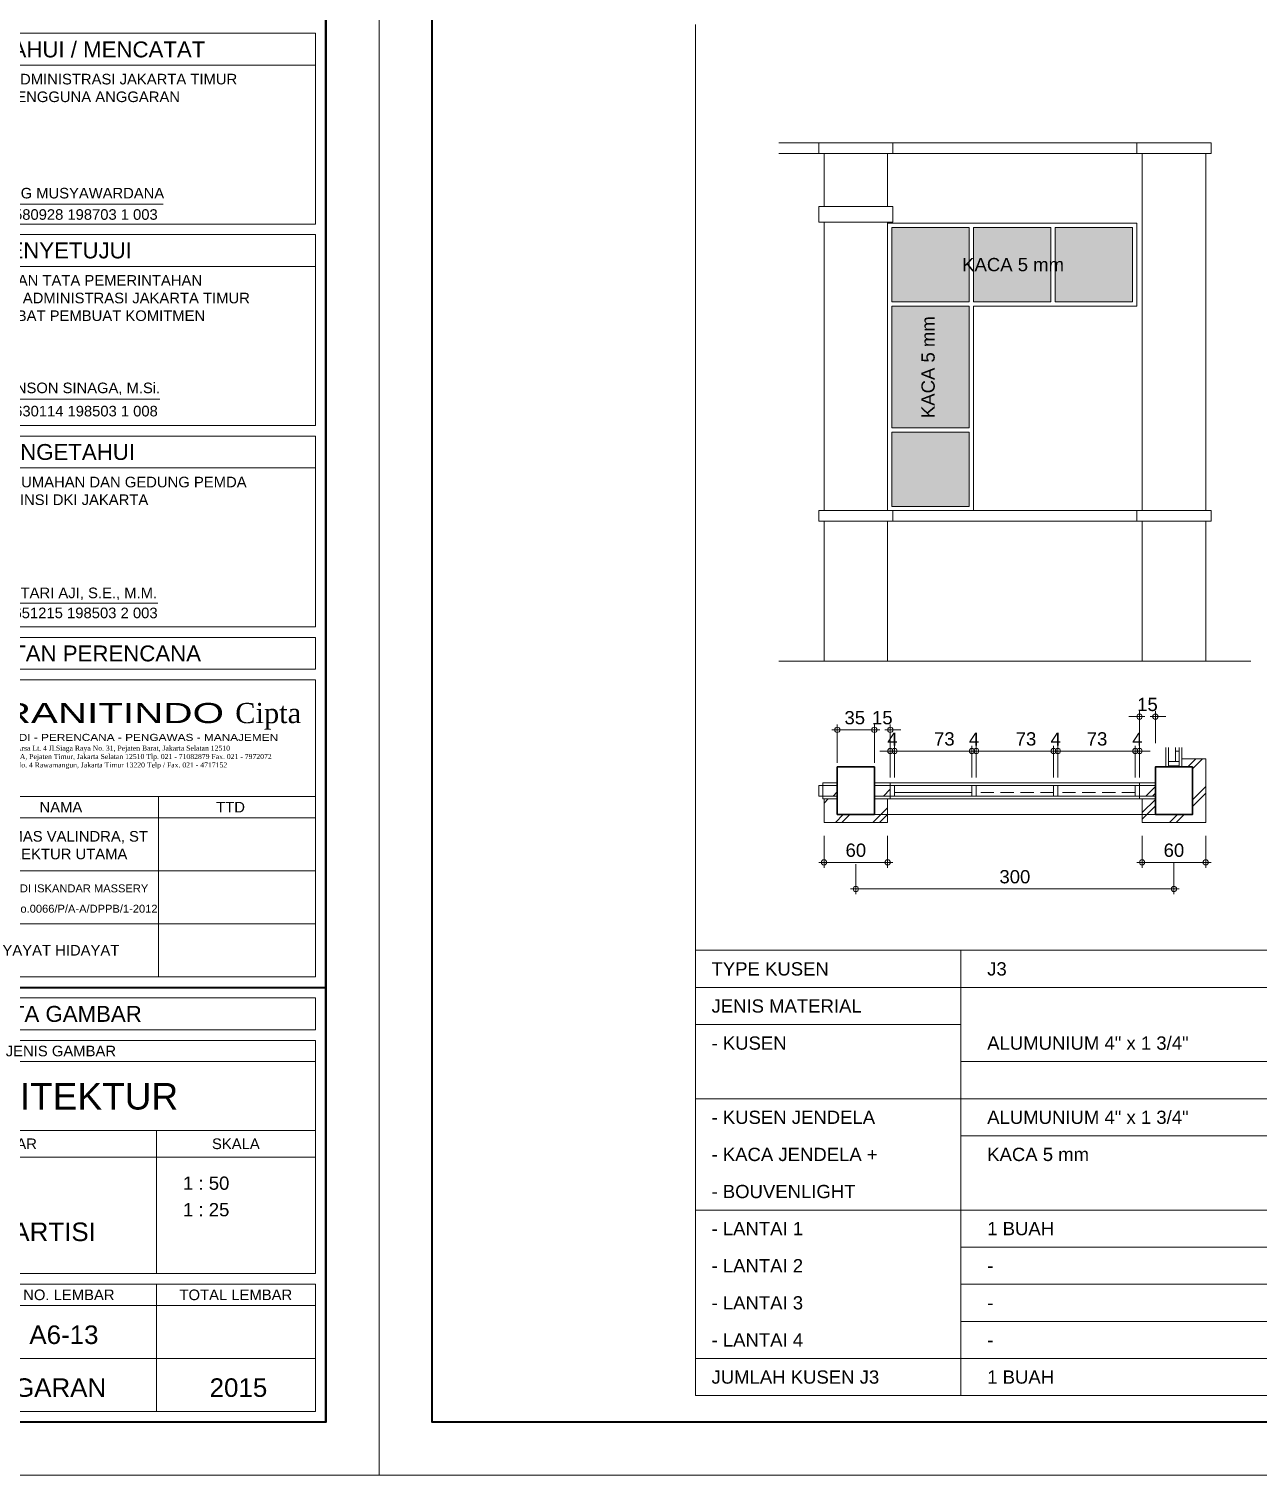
# Model space of a CAD drawing. Header units: millimetres. Extents: x -11 to 1625, y -267 to 180.
# Drawn here: x 988.61 to 1011.8, y -102 to -74.72 of the extents above; entities that cross this region are included whole.
import ezdxf
from ezdxf.enums import TextEntityAlignment as Align

# ---------------------------------------------------------------- set-up
doc = ezdxf.new("R2010")
doc.units = ezdxf.units.MM
doc.linetypes.add('HIDDEN', pattern=[0.375, 0.25, -0.125])
for name, color, linetype, lineweight in [('ars', 11, 'Continuous', 5), ('dinding', 5, 'Continuous', 15), ('GRS KOP', 1, 'Continuous', 35), ('KOLOM', 1, 'Continuous', 30), ('kop', 7, 'Continuous', 20), ('kus', 63, 'Continuous', 15), ('lan', 7, 'Continuous', 15), ('logo', 7, 'Continuous', 50), ('not', 7, 'Continuous', 20), ('sol kaca', 9, 'Continuous', 0), ('tem', 5, 'Continuous', 20), ('u', 6, 'Continuous', 20)]:
    doc.layers.add(name, color=color, linetype=linetype, lineweight=lineweight)
doc.styles.add('BARU', font='complex.shx')
doc.styles.get("Standard").update_dxf_attribs({"font": 'ARIALUNI.TTF'})
doc.dimstyles.new('SK 50', dxfattribs={"dimtxt": 0.25, "dimasz": 0.1, "dimexe": 0, "dimexo": 0, "dimgap": 0.1, "dimtad": 1, "dimdec": 0, "dimlfac": 50, "dimzin": 12, "dimdsep": 46, "dimtxsty": 'Standard', "dimblk": 'BULAT', "dimcen": 0.1, "dimclrd": 256, "dimclre": 256, "dimclrt": 256, "dimadec": 0, "dimazin": 3, "dimtfac": 1, "dimtdec": 0, "dimtofl": 0, "dimtmove": 0, "dimatfit": 3, "dimldrblk": 'BULAT', "dimfxl": 0, "dimtolj": 1, "dimtzin": 0, "dimlwd": -1, "dimlwe": -1, "dimarcsym": 0})

# ---------------------------------------------------------------- blocks, each defined once
blk = doc.blocks.new('logo granitindo baru')
at = {"layer": 'logo'}
for points in [[(1.03, 1.463), (0.916, 1.574), (0.366, 1.024), (1.1, 0.289), (1.652, 0.843), (1.392, 1.098), (1.281, 0.987), (1.423, 0.84), (1.102, 0.519), (0.594, 1.025)], [(1.721, 1.576), (1.381, 1.236), (1.771, 0.842), (1.341, 0.407), (1.454, 0.294), (2.001, 0.844), (1.609, 1.237), (1.835, 1.464)]]:
    blk.add_hatch(color=8, dxfattribs=at).paths.add_polyline_path(points)
blk.add_lwpolyline([(1.03, 1.463), (0.916, 1.574), (0.366, 1.024), (1.1, 0.289), (1.652, 0.843), (1.392, 1.098), (1.281, 0.987), (1.423, 0.84), (1.102, 0.519), (0.594, 1.025), (1.03, 1.463), (0.916, 1.574)], dxfattribs=at)
at = {"layer": 'logo', "lineweight": 0}
blk.add_lwpolyline([(1.721, 1.576), (1.381, 1.236), (1.771, 0.842), (1.341, 0.407), (1.454, 0.294), (2.001, 0.844), (1.609, 1.237), (1.835, 1.464), (1.721, 1.576)], dxfattribs=at)
at = {"layer": 'logo', "lineweight": 13}
for points in [[(1.089, 1.403), (0.713, 1.026), (1.101, 0.638), (1.258, 0.794)], [(1.112, 1.38), (0.759, 1.026), (1.101, 0.683), (1.235, 0.817)], [(1.134, 1.357), (0.803, 1.026), (1.101, 0.728), (1.213, 0.839)], [(1.157, 1.334), (0.85, 1.026), (1.101, 0.775), (1.189, 0.863)]]:
    blk.add_lwpolyline(points, dxfattribs=at)
at = {"layer": 'logo', "insert": (2.134, 1.589), "char_height": 0.4, "width": 7.66452, "attachment_point": 1}
blk.add_mtext('{\\fTimes New Roman|b0|i0|c0|p18;PT. \\fCityBlueprint|b0|i0|c2|p2;\\W1.5;GRANITINDO \\fTimes New Roman|b0|i0|c0|p18;\\W1;Cipta Sejati}', dxfattribs=at)
at = {"layer": 'logo', "insert": (2.134, 0.975), "char_height": 0.1, "attachment_point": 1}
blk.add_mtext_dynamic_manual_height_columns('{\\f@Arial Unicode MS|b0|i0|c0|p34;\\H1.4x;\\W1.2;KONSULTAN STUDI - PERENCANA - PENGAWAS - MANAJEMEN\\fTimes New Roman|b0|i0|c0|p18;\\P\\pt0.9;\\H0.71429x;\\W1;Domisili ^I: Gedung Graha Arsa Lt. 4 Jl.Siaga Raya No. 31, Pejaten Barat, Jakarta Selatan 12510\\PStudio I ^I: Jl. Batu I No. 36A, Pejaten Timur, Jakarta Selatan 12510 Tlp. 021 - 71082879 Fax. 021 - 7972072\\PStudio II          : Jl. Sawo Raya No. 4 Rawamangun, Jakarta Timur 13220 Telp / Fax. 021 - 4717152}', width=9.56937, gutter_width=0, heights=[1.67], dxfattribs=at)
blk = doc.blocks.new('kop')
at = {"layer": 'GRS KOP'}
for p, q in [((83, 1), (83, 54)), ((73, 9.2), (83, 9.2))]:
    blk.add_line(p, q, dxfattribs=at)
blk.add_lwpolyline([(1, 54), (83, 54), (83, 1), (1, 1)], close=True, dxfattribs=at)
at = {"layer": 'kop', "color": 7}
for p, q in [((0, 55), (0, 0)), ((84, 55), (84, 0)), ((84, 55), (84, 0)), ((0, 0), (84, 0))]:
    blk.add_line(p, q, dxfattribs=at)
at = {"layer": 'kop'}
for p, q in [((82.8, 27.2), (73.2, 27.2)), ((82.8, 23.6), (82.8, 27.2)), ((82.8, 26.6), (73.2, 26.6)), ((76.089, 23.976), (79.928, 23.976)), ((82.8, 23.6), (73.2, 23.6)), ((82.8, 23.4), (73.2, 23.4)), ((82.8, 19.8), (82.8, 23.4)), ((82.8, 22.8), (73.2, 22.8)), ((76.127, 20.296), (79.863, 20.296)), ((82.8, 19.8), (73.2, 19.8)), ((82.8, 19.6), (73.2, 19.6)), ((82.8, 16), (82.8, 19.6)), ((82.8, 19), (73.2, 19)), ((82.8, 16), (73.2, 16)), ((82.8, 15), (73.2, 15)), ((82.8, 9.4), (82.8, 15)), ((82.8, 12.8), (73.2, 12.8)), ((79.842, 9.4), (79.842, 12.8)), ((82.8, 12.4), (73.2, 12.4)), ((82.8, 11.4), (73.2, 11.4)), ((82.8, 10.4), (73.2, 10.4)), ((82.8, 9.4), (73.2, 9.4)), ((73.2, 7.8), (82.8, 7.8)), ((73.2, 6.5), (82.8, 6.5)), ((79.8, 3.8), (79.8, 6.5)), ((73.2, 6), (82.8, 6)), ((79.8, 1.2), (79.8, 3.6)), ((73.2, 3.2), (82.8, 3.2)), ((73.2, 2.2), (82.8, 2.2))]:
    blk.add_line(p, q, dxfattribs=at)
blk.add_lwpolyline([(76.189, 16.449), (79.826, 16.449)], dxfattribs=at)
for points in [[(73.2, 15.2), (82.8, 15.2), (82.8, 15.8), (73.2, 15.8)], [(73.2, 8.4), (82.8, 8.4), (82.8, 9), (73.2, 9)], [(73.2, 3.8), (82.8, 3.8), (82.8, 8.2), (73.2, 8.2)], [(73.2, 1.2), (82.8, 1.2), (82.8, 3.6), (73.2, 3.6)]]:
    blk.add_lwpolyline(points, close=True, dxfattribs=at)
at = {"xscale": 0.9500000000000455, "yscale": 0.9500000000000455, "zscale": 0.9500000000000455}
blk.add_blockref('logo granitindo baru', (73.307, 13.056), dxfattribs=at)
at = {"layer": 'kop'}
for s, height, p in [('MENGETAHUI / MENCATAT', 0.3, (78, 26.9)), ('BAMBANG MUSYAWARDANA', 0.19926, (78.007, 24.183)), ('NIP. 19580928 198703 1 003', 0.19926, (78.007, 23.78)), ('MENYETUJUI', 0.3, (78, 23.1)), ('Drs. MANSON SINAGA, M.Si.', 0.19926, (78.009, 20.496)), ('NIP. 19630114 198503 1 008', 0.19926, (78.009, 20.071)), ('MENGETAHUI', 0.3, (78, 19.3)), ('IKA LESTARI AJI, S.E., M.M.', 0.2, (77.999, 16.625)), ('NIP. 19651215 198503 2 003', 0.2, (77.999, 16.264)), ('KONSULTAN PERENCANA', 0.3, (78, 15.5)), ('NAMA', 0.2, (78, 12.6)), ('TTD', 0.2, (81.2, 12.6)), ('DATA GAMBAR', 0.3, (78, 8.7)), ('JENIS GAMBAR', 0.2, (78, 8)), ('ARSITEKTUR', 0.5, (78, 7.146)), ('NAMA GAMBAR', 0.2, (76.5, 6.25)), ('SKALA', 0.2, (81.3, 6.25)), ('NO. LEMBAR', 0.2, (78.15, 3.4)), ('TOTAL LEMBAR', 0.2, (81.3, 3.4)), ('TAHUN ANGGARAN', 0.35, (76.545, 1.65)), ('2015', 0.35, (81.349, 1.65))]:
    blk.add_text(s, height=height, dxfattribs=at).set_placement(p, align=Align.MIDDLE)
blk.add_text('SIPTB No.0066/P/A-A/DPPB/1-2012', height=0.15, dxfattribs=at).set_placement((78.122, 10.609), align=Align.CENTER)
at = {"layer": 'kop', "char_height": 0.2, "attachment_point": 1, "style": 'BARU'}
for s, width, insert in [('\\pi0.65609;{\\fArial|b0|i0|c0|p34;WALIKOTA KOTA ADMINISTRASI JAKARTA TIMUR\\P\\pi1.7645;SELAKU PENGGUNA ANGGARAN}', 7.94943, (74.027, 26.434)), ('\\pi1.5072;{\\fArial|b0|i0|c0|p34;KEPALA BAGIAN TATA PEMERINTAHAN\\P\\pi0.57794;SEKRETARIAT KOTA ADMINISTRASI JAKARTA TIMUR\\P\\pi1.4412;SELAKU PEJABAT PEMBUAT KOMITMEN}', 8.28085, (73.847, 22.638)), ('\\pi1.1521;{\\fArial|b0|i0|c0|p34;KEPALA DINAS PERUMAHAN DAN GEDUNG PEMDA\\P\\pi3.0079;PROVINSI DKI JAKARTA}', 9.20836, (73.427, 18.833))]:
    blk.add_mtext_dynamic_manual_height_columns(s, width=width, gutter_width=1.5, heights=[0], dxfattribs=dict(at, insert=insert))
at = {"layer": 'kop', "attachment_point": 1}
for s, insert, char_height, width in [('DIMAS VALINDRA, ST\\PDIREKTUR UTAMA', (76.77, 12.15), 0.2, 8.16499), ('IR. ANDI ISKANDAR MASSERY', (76.609, 11.143), 0.15, 4.04264)]:
    blk.add_mtext(s, dxfattribs=dict(at, insert=insert, char_height=char_height, width=width))
at = {"layer": 'kop', "style": 'BARU', "flags": 4}
for p, height in [((73.8, 5.4), 0.35), ((80.303, 5.382), 0.25), ((73.8, 4.9), 0.35), ((80.303, 4.882), 0.25), ((73.8, 4.4), 0.35), ((80.303, 4.382), 0.25)]:
    blk.add_attdef('-', p, '', height=height, dxfattribs=at)
at = {"layer": 'kop', "flags": 4}
for tag, p in [('AR-00', (78.057, 2.648)), ('00', (81.238, 2.647))]:
    blk.add_attdef(tag, text='', height=0.35, dxfattribs=at).set_placement(p, align=Align.MIDDLE)
blk = doc.blocks.new('BULAT')
for p, q in [((-1, 0), (1, 0)), ((0, -1), (0, 1))]:
    blk.add_line(p, q)
blk.add_circle((0, 0), 0.5)
blk = doc.blocks.new('*D2191')
at = {"layer": 'Defpoints', "color": 0, "ltscale": 0.15}
for p in [(1006.478, -88.342), (1006.398, -88.842), (1006.478, -88.842)]:
    blk.add_point(p, dxfattribs=at)
at = {"layer": 'u', "ltscale": 0.15}
for p, q in [((1006.298, -88.342), (1006.198, -88.342)), ((1006.398, -88.842), (1006.398, -88.342)), ((1006.478, -88.842), (1006.478, -88.342)), ((1006.578, -88.342), (1006.678, -88.342))]:
    blk.add_line(p, q, dxfattribs=at)
at = {"layer": 'u', "ltscale": 0.15, "xscale": 0.1, "yscale": 0.1, "zscale": 0.1}
blk.add_blockref('BULAT', (1006.398, -88.342), dxfattribs=at)
at = {"layer": 'u', "ltscale": 0.15, "xscale": 0.1, "yscale": 0.1, "zscale": 0.1, "rotation": 180}
blk.add_blockref('BULAT', (1006.478, -88.342), dxfattribs=at)
at = {"layer": 'u', "ltscale": 0.15, "insert": (1006.438, -88.117), "char_height": 0.25, "attachment_point": 5}
blk.add_mtext('\\A1;4', dxfattribs=at)
blk = doc.blocks.new('*D2192')
at = {"layer": 'Defpoints', "color": 0, "ltscale": 0.15}
for p in [(1007.938, -88.342), (1006.478, -88.842), (1007.938, -88.842)]:
    blk.add_point(p, dxfattribs=at)
at = {"layer": 'u', "ltscale": 0.15}
for p, q in [((1006.478, -88.842), (1006.478, -88.342)), ((1006.578, -88.342), (1007.838, -88.342)), ((1007.938, -88.842), (1007.938, -88.342))]:
    blk.add_line(p, q, dxfattribs=at)
at = {"layer": 'u', "ltscale": 0.15, "xscale": 0.1, "yscale": 0.1, "zscale": 0.1, "rotation": 180}
blk.add_blockref('BULAT', (1006.478, -88.342), dxfattribs=at)
at = {"layer": 'u', "ltscale": 0.15, "xscale": 0.1, "yscale": 0.1, "zscale": 0.1}
blk.add_blockref('BULAT', (1007.938, -88.342), dxfattribs=at)
at = {"layer": 'u', "ltscale": 0.15, "insert": (1007.418, -88.114), "char_height": 0.25, "attachment_point": 5}
blk.add_mtext('\\A1;73', dxfattribs=at)
blk = doc.blocks.new('*D2193')
at = {"layer": 'Defpoints', "color": 0, "ltscale": 0.15}
for p in [(1008.018, -88.342), (1007.938, -88.842), (1008.018, -88.842)]:
    blk.add_point(p, dxfattribs=at)
at = {"layer": 'u', "ltscale": 0.15}
for p, q in [((1007.838, -88.342), (1007.738, -88.342)), ((1007.938, -88.842), (1007.938, -88.342)), ((1008.018, -88.842), (1008.018, -88.342)), ((1008.118, -88.342), (1008.218, -88.342))]:
    blk.add_line(p, q, dxfattribs=at)
at = {"layer": 'u', "ltscale": 0.15, "xscale": 0.1, "yscale": 0.1, "zscale": 0.1}
blk.add_blockref('BULAT', (1007.938, -88.342), dxfattribs=at)
at = {"layer": 'u', "ltscale": 0.15, "xscale": 0.1, "yscale": 0.1, "zscale": 0.1, "rotation": 180}
blk.add_blockref('BULAT', (1008.018, -88.342), dxfattribs=at)
at = {"layer": 'u', "ltscale": 0.15, "insert": (1007.978, -88.117), "char_height": 0.25, "attachment_point": 5}
blk.add_mtext('\\A1;4', dxfattribs=at)
blk = doc.blocks.new('*D2194')
at = {"layer": 'Defpoints', "color": 0, "ltscale": 0.15}
for p in [(1009.478, -88.342), (1008.018, -88.842), (1009.478, -88.842)]:
    blk.add_point(p, dxfattribs=at)
at = {"layer": 'u', "ltscale": 0.15}
for p, q in [((1008.018, -88.842), (1008.018, -88.342)), ((1008.118, -88.342), (1009.378, -88.342)), ((1009.478, -88.842), (1009.478, -88.342))]:
    blk.add_line(p, q, dxfattribs=at)
at = {"layer": 'u', "ltscale": 0.15, "xscale": 0.1, "yscale": 0.1, "zscale": 0.1, "rotation": 180}
blk.add_blockref('BULAT', (1008.018, -88.342), dxfattribs=at)
at = {"layer": 'u', "ltscale": 0.15, "xscale": 0.1, "yscale": 0.1, "zscale": 0.1}
blk.add_blockref('BULAT', (1009.478, -88.342), dxfattribs=at)
at = {"layer": 'u', "ltscale": 0.15, "insert": (1008.758, -88.114), "char_height": 0.25, "attachment_point": 5}
blk.add_mtext('\\A1;73', dxfattribs=at)
blk = doc.blocks.new('*D2195')
at = {"layer": 'Defpoints', "color": 0, "ltscale": 0.15}
for p in [(1009.558, -88.342), (1009.478, -88.842), (1009.558, -88.842)]:
    blk.add_point(p, dxfattribs=at)
at = {"layer": 'u', "ltscale": 0.15}
for p, q in [((1009.378, -88.342), (1009.278, -88.342)), ((1009.478, -88.842), (1009.478, -88.342)), ((1009.558, -88.842), (1009.558, -88.342)), ((1009.658, -88.342), (1009.758, -88.342))]:
    blk.add_line(p, q, dxfattribs=at)
at = {"layer": 'u', "ltscale": 0.15, "xscale": 0.1, "yscale": 0.1, "zscale": 0.1}
blk.add_blockref('BULAT', (1009.478, -88.342), dxfattribs=at)
at = {"layer": 'u', "ltscale": 0.15, "xscale": 0.1, "yscale": 0.1, "zscale": 0.1, "rotation": 180}
blk.add_blockref('BULAT', (1009.558, -88.342), dxfattribs=at)
at = {"layer": 'u', "ltscale": 0.15, "insert": (1009.518, -88.117), "char_height": 0.25, "attachment_point": 5}
blk.add_mtext('\\A1;4', dxfattribs=at)
blk = doc.blocks.new('*D2196')
at = {"layer": 'Defpoints', "color": 0, "ltscale": 0.15}
for p in [(1009.608, -89.942), (1010.808, -89.942), (1010.808, -90.442)]:
    blk.add_point(p, dxfattribs=at)
at = {"layer": 'u', "ltscale": 0.15}
for p, q in [((1009.608, -89.942), (1009.608, -90.442)), ((1010.808, -89.942), (1010.808, -90.442)), ((1009.708, -90.442), (1010.708, -90.442))]:
    blk.add_line(p, q, dxfattribs=at)
at = {"layer": 'u', "ltscale": 0.15, "xscale": 0.1, "yscale": 0.1, "zscale": 0.1, "rotation": 180}
blk.add_blockref('BULAT', (1009.608, -90.442), dxfattribs=at)
at = {"layer": 'u', "ltscale": 0.15, "xscale": 0.1, "yscale": 0.1, "zscale": 0.1}
blk.add_blockref('BULAT', (1010.808, -90.442), dxfattribs=at)
at = {"layer": 'u', "ltscale": 0.15, "insert": (1010.208, -90.214), "char_height": 0.25, "attachment_point": 5}
blk.add_mtext('\\A1;60', dxfattribs=at)
blk = doc.blocks.new('*D2197')
at = {"layer": 'Defpoints', "color": 0, "ltscale": 0.15}
for p in [(1009.558, -87.692), (1009.558, -88.342), (1009.858, -88.192)]:
    blk.add_point(p, dxfattribs=at)
at = {"layer": 'u', "ltscale": 0.15}
for p, q in [((1009.458, -87.692), (1009.358, -87.692)), ((1009.558, -88.342), (1009.558, -87.692)), ((1009.858, -88.192), (1009.858, -87.692)), ((1009.958, -87.692), (1010.058, -87.692))]:
    blk.add_line(p, q, dxfattribs=at)
at = {"layer": 'u', "ltscale": 0.15, "xscale": 0.1, "yscale": 0.1, "zscale": 0.1}
blk.add_blockref('BULAT', (1009.558, -87.692), dxfattribs=at)
at = {"layer": 'u', "ltscale": 0.15, "xscale": 0.1, "yscale": 0.1, "zscale": 0.1, "rotation": 180}
blk.add_blockref('BULAT', (1009.858, -87.692), dxfattribs=at)
at = {"layer": 'u', "ltscale": 0.15, "insert": (1009.708, -87.464), "char_height": 0.25, "attachment_point": 5}
blk.add_mtext('\\A1;15', dxfattribs=at)
blk = doc.blocks.new('*D2198')
at = {"layer": 'Defpoints', "color": 0, "ltscale": 0.15}
for p in [(1004.208, -90.473), (1010.208, -90.442), (1010.208, -90.942)]:
    blk.add_point(p, dxfattribs=at)
at = {"layer": 'u', "ltscale": 0.15}
for p, q in [((1004.208, -90.473), (1004.208, -90.942)), ((1010.208, -90.442), (1010.208, -90.942)), ((1004.308, -90.942), (1010.108, -90.942))]:
    blk.add_line(p, q, dxfattribs=at)
at = {"layer": 'u', "ltscale": 0.15, "xscale": 0.1, "yscale": 0.1, "zscale": 0.1, "rotation": 180}
blk.add_blockref('BULAT', (1004.208, -90.942), dxfattribs=at)
at = {"layer": 'u', "ltscale": 0.15, "xscale": 0.1, "yscale": 0.1, "zscale": 0.1}
blk.add_blockref('BULAT', (1010.208, -90.942), dxfattribs=at)
at = {"layer": 'u', "ltscale": 0.15, "insert": (1007.208, -90.714), "char_height": 0.25, "attachment_point": 5}
blk.add_mtext('\\A1;300', dxfattribs=at)
blk = doc.blocks.new('*D2199')
at = {"layer": 'Defpoints', "color": 0, "ltscale": 0.15}
for p in [(1003.608, -89.942), (1004.808, -89.942), (1004.808, -90.442)]:
    blk.add_point(p, dxfattribs=at)
at = {"layer": 'u', "ltscale": 0.15}
for p, q in [((1003.608, -89.942), (1003.608, -90.442)), ((1004.808, -89.942), (1004.808, -90.442)), ((1003.708, -90.442), (1004.708, -90.442))]:
    blk.add_line(p, q, dxfattribs=at)
at = {"layer": 'u', "ltscale": 0.15, "xscale": 0.1, "yscale": 0.1, "zscale": 0.1, "rotation": 180}
blk.add_blockref('BULAT', (1003.608, -90.442), dxfattribs=at)
at = {"layer": 'u', "ltscale": 0.15, "xscale": 0.1, "yscale": 0.1, "zscale": 0.1}
blk.add_blockref('BULAT', (1004.808, -90.442), dxfattribs=at)
at = {"layer": 'u', "ltscale": 0.15, "insert": (1004.208, -90.214), "char_height": 0.25, "attachment_point": 5}
blk.add_mtext('\\A1;60', dxfattribs=at)
blk = doc.blocks.new('*D2200')
at = {"layer": 'Defpoints', "color": 0, "ltscale": 0.15}
for p in [(1004.938, -88.342), (1004.858, -88.842), (1004.938, -88.842)]:
    blk.add_point(p, dxfattribs=at)
at = {"layer": 'u', "ltscale": 0.15}
for p, q in [((1004.758, -88.342), (1004.658, -88.342)), ((1004.858, -88.842), (1004.858, -88.342)), ((1004.938, -88.842), (1004.938, -88.342)), ((1005.038, -88.342), (1005.138, -88.342))]:
    blk.add_line(p, q, dxfattribs=at)
at = {"layer": 'u', "ltscale": 0.15, "xscale": 0.1, "yscale": 0.1, "zscale": 0.1}
blk.add_blockref('BULAT', (1004.858, -88.342), dxfattribs=at)
at = {"layer": 'u', "ltscale": 0.15, "xscale": 0.1, "yscale": 0.1, "zscale": 0.1, "rotation": 180}
blk.add_blockref('BULAT', (1004.938, -88.342), dxfattribs=at)
at = {"layer": 'u', "ltscale": 0.15, "insert": (1004.898, -88.117), "char_height": 0.25, "attachment_point": 5}
blk.add_mtext('\\A1;4', dxfattribs=at)
blk = doc.blocks.new('*D2201')
at = {"layer": 'Defpoints', "color": 0, "ltscale": 0.15}
for p in [(1006.398, -88.342), (1004.938, -88.842), (1006.398, -88.842)]:
    blk.add_point(p, dxfattribs=at)
at = {"layer": 'u', "ltscale": 0.15}
for p, q in [((1004.938, -88.842), (1004.938, -88.342)), ((1005.038, -88.342), (1006.298, -88.342)), ((1006.398, -88.842), (1006.398, -88.342))]:
    blk.add_line(p, q, dxfattribs=at)
at = {"layer": 'u', "ltscale": 0.15, "xscale": 0.1, "yscale": 0.1, "zscale": 0.1, "rotation": 180}
blk.add_blockref('BULAT', (1004.938, -88.342), dxfattribs=at)
at = {"layer": 'u', "ltscale": 0.15, "xscale": 0.1, "yscale": 0.1, "zscale": 0.1}
blk.add_blockref('BULAT', (1006.398, -88.342), dxfattribs=at)
at = {"layer": 'u', "ltscale": 0.15, "insert": (1005.878, -88.114), "char_height": 0.25, "attachment_point": 5}
blk.add_mtext('\\A1;73', dxfattribs=at)
blk = doc.blocks.new('*D3248')
at = {"layer": 'Defpoints', "color": 0, "ltscale": 0.15}
for p in [(1004.858, -87.942), (1004.558, -88.567), (1004.858, -88.842)]:
    blk.add_point(p, dxfattribs=at)
at = {"layer": 'u', "ltscale": 0.15}
for p, q in [((1004.458, -87.942), (1004.358, -87.942)), ((1004.558, -88.567), (1004.558, -87.942)), ((1004.858, -88.842), (1004.858, -87.942)), ((1004.958, -87.942), (1005.058, -87.942))]:
    blk.add_line(p, q, dxfattribs=at)
at = {"layer": 'u', "ltscale": 0.15, "xscale": 0.1, "yscale": 0.1, "zscale": 0.1}
blk.add_blockref('BULAT', (1004.558, -87.942), dxfattribs=at)
at = {"layer": 'u', "ltscale": 0.15, "xscale": 0.1, "yscale": 0.1, "zscale": 0.1, "rotation": 180}
blk.add_blockref('BULAT', (1004.858, -87.942), dxfattribs=at)
at = {"layer": 'u', "ltscale": 0.15, "insert": (1004.708, -87.714), "char_height": 0.25, "attachment_point": 5}
blk.add_mtext('\\A1;15', dxfattribs=at)
blk = doc.blocks.new('*D3249')
at = {"layer": 'Defpoints', "color": 0, "ltscale": 0.15}
for p in [(1004.558, -87.942), (1003.858, -88.567), (1004.558, -88.567)]:
    blk.add_point(p, dxfattribs=at)
at = {"layer": 'u', "ltscale": 0.15}
for p, q in [((1003.858, -88.567), (1003.858, -87.942)), ((1003.958, -87.942), (1004.458, -87.942)), ((1004.558, -88.567), (1004.558, -87.942))]:
    blk.add_line(p, q, dxfattribs=at)
at = {"layer": 'u', "ltscale": 0.15, "xscale": 0.1, "yscale": 0.1, "zscale": 0.1, "rotation": 180}
blk.add_blockref('BULAT', (1003.858, -87.942), dxfattribs=at)
at = {"layer": 'u', "ltscale": 0.15, "xscale": 0.1, "yscale": 0.1, "zscale": 0.1}
blk.add_blockref('BULAT', (1004.558, -87.942), dxfattribs=at)
at = {"layer": 'u', "ltscale": 0.15, "insert": (1004.188, -87.714), "char_height": 0.25, "attachment_point": 5}
blk.add_mtext('\\A1;35', dxfattribs=at)

msp = doc.modelspace()

# ---------------------------------------------------------------- hatches: boundary and pattern name
at = {"layer": 'ars'}
h = msp.add_hatch(dxfattribs=at)
h.set_pattern_fill('TEMBOK', color=256, scale=0.5)
h.set_pattern_definition([(45, (420.758, -226.5118), (-0.3535534, 0.3535534), []), (45, (420.883, -226.5118), (-0.3535534, 0.3535534), [])])
h.paths.add_polyline_path([(1010.3583143, -88.6415698), (1010.5583143, -88.6415698), (1010.5583143, -89.5415698), (1009.8583143, -89.5415698), (1009.8583143, -89.2415698), (1009.6083143, -89.2415698), (1009.6083143, -89.6915698), (1010.8083143, -89.6915698), (1010.8083143, -88.4915698), (1010.3583143, -88.4915698)])
h = msp.add_hatch(dxfattribs=at)
h.set_pattern_fill('TEMBOK', color=256, scale=0.5)
h.set_pattern_definition([(45, (995.07244, -92.24157), (-0.353553, 0.353553), []), (45, (995.19744, -92.24157), (-0.353553, 0.353553), [])])
h.paths.add_polyline_path([(1003.8583143, -89.1915698), (1003.8583143, -88.9915698), (1003.6083143, -88.9915698), (1003.6083143, -89.1915698)])
h = msp.add_hatch(dxfattribs=at)
h.set_pattern_fill('TEMBOK', color=256, scale=0.5)
h.set_pattern_definition([(45, (996.02244, -92.24157), (-0.353553, 0.353553), []), (45, (996.14744, -92.24157), (-0.353553, 0.353553), [])])
h.paths.add_polyline_path([(1004.8583143, -88.9915698), (1004.5583143, -88.9915698), (1004.5583143, -89.1915698), (1004.8583143, -89.1915698)])
h = msp.add_hatch(dxfattribs=at)
h.set_pattern_fill('TEMBOK', color=256, scale=0.5)
h.set_pattern_definition([(45, (1000.97244, -92.24157), (-0.353553, 0.353553), []), (45, (1001.09744, -92.24157), (-0.353553, 0.353553), [])])
h.paths.add_polyline_path([(1009.8583143, -89.1915698), (1009.8583143, -88.9915698), (1009.5583143, -88.9915698), (1009.5583143, -89.1915698)])
h = msp.add_hatch(dxfattribs=at)
h.set_pattern_fill('TEMBOK', color=256, scale=0.5)
h.set_pattern_definition([(45, (454.758, -226.5118), (-0.3535534, 0.3535534), []), (45, (454.883, -226.5118), (-0.3535534, 0.3535534), [])])
h.paths.add_polyline_path([(1004.5583143, -89.2415698), (1004.5583143, -89.5415698), (1003.8583143, -89.5415698), (1003.8583143, -89.2415698), (1003.6083143, -89.2415698), (1003.6083143, -89.6915698), (1004.8083143, -89.6915698), (1004.8083143, -89.2415698)])
at = {"layer": 'sol kaca'}
h = msp.add_hatch(color=256, dxfattribs=at)
h.dxf.hatch_style = 1
h.paths.add_polyline_path([(1006.3483143, -78.4663577), (1004.8883143, -78.4663577), (1004.8883143, -79.8663577), (1006.3483143, -79.8663577)])
h.paths.add_polyline_path([(1007.8883143, -78.4663577), (1006.4283143, -78.4663577), (1006.4283143, -79.8663577), (1007.8883143, -79.8663577)])
h.paths.add_polyline_path([(1009.4283143, -78.4663577), (1008.0083143, -78.4663577), (1007.9683143, -78.4663577), (1007.9683143, -79.8663577), (1009.4283143, -79.8663577)])
h.paths.add_polyline_path([(1006.3483143, -79.9463577), (1004.8883143, -79.9463577), (1004.8883143, -82.2463577), (1006.3483143, -82.2463577)])
h.paths.add_polyline_path([(1006.3483143, -82.3263577), (1004.8883143, -82.3263577), (1004.8883143, -83.7263577), (1006.3483143, -83.7263577)])

# ---------------------------------------------------------------- linework, layer by layer
at = {"layer": 'ars'}
for p, q in [((1010.9083143, -76.8663577), (1002.7583934, -76.8663577)), ((1003.5083143, -76.8663577), (1003.5083143, -77.0663577)), ((1004.9083143, -76.8663577), (1004.9083143, -77.0663577)), ((1009.5083143, -76.8663577), (1009.5083143, -77.0663577)), ((1010.9083143, -76.8663577), (1010.9083143, -77.0663577)), ((1010.9083143, -77.0663577), (1002.7583934, -77.0663577)), ((1004.9083143, -84.0063577), (1009.5083143, -84.0063577)), ((1006.4283143, -83.8063577), (1009.5083143, -83.8063577))]:
    msp.add_line(p, q, dxfattribs=at)
for points in [[(1003.8583143, -88.9915698), (1003.5883143, -88.9915698), (1003.5883143, -89.1915698), (1003.8583143, -89.1915698)], [(1004.5583143, -89.1915698), (1004.8583143, -89.1915698), (1004.8583143, -88.9915698), (1004.5583143, -88.9915698)], [(1009.8583143, -88.9915698), (1009.5583143, -88.9915698), (1009.5583143, -89.1915698), (1009.8583143, -89.1915698)]]:
    msp.add_lwpolyline(points, dxfattribs=at)
at = {"layer": 'dinding'}
for points in [[(1003.8583143, -88.9415698), (1003.5883143, -88.9415698), (1003.5883143, -89.2415698), (1003.8583143, -89.2415698)], [(1004.5583143, -89.2415698), (1004.8583143, -89.2415698), (1004.8583143, -88.9415698), (1004.5583143, -88.9415698)], [(1009.8583143, -88.9415698), (1009.5583143, -88.9415698), (1009.5583143, -89.2415698), (1009.8583143, -89.2415698)]]:
    msp.add_lwpolyline(points, dxfattribs=at)
at = {"layer": 'KOLOM'}
for points in [[(1003.8583143, -89.5415698), (1004.5583143, -89.5415698), (1004.5583143, -88.6415698), (1003.8583143, -88.6415698)], [(1009.8583143, -89.5415698), (1010.5583143, -89.5415698), (1010.5583143, -88.6415698), (1009.8583143, -88.6415698)]]:
    msp.add_lwpolyline(points, close=True, dxfattribs=at)
at = {"layer": 'kus'}
for p, q in [((1004.8083143, -78.3863577), (1009.5083143, -78.3863577)), ((1004.8883143, -79.8663577), (1004.8883143, -78.4663577)), ((1004.8883143, -78.4663577), (1006.3483143, -78.4663577)), ((1006.3483143, -79.8663577), (1006.3483143, -78.4663577)), ((1006.4283143, -79.8663577), (1006.4283143, -78.4663577)), ((1006.4283143, -78.4663577), (1007.8883143, -78.4663577)), ((1007.8883143, -79.8663577), (1007.8883143, -78.4663577)), ((1007.9683143, -79.8663577), (1007.9683143, -78.4663577)), ((1007.9683143, -78.4663577), (1009.4283143, -78.4663577)), ((1008.0083143, -78.4663577), (1009.4283143, -78.4663577)), ((1009.4283143, -79.8663577), (1009.4283143, -78.4663577)), ((1009.5083143, -79.9463577), (1009.5083143, -78.3863577)), ((1004.8883143, -79.8663577), (1006.3483143, -79.8663577)), ((1006.4283143, -79.8663577), (1007.8883143, -79.8663577)), ((1007.9683143, -79.8663577), (1009.4283143, -79.8663577)), ((1008.0083143, -79.8663577), (1009.4283143, -79.8663577)), ((1004.8883143, -82.2463577), (1004.8883143, -79.9463577)), ((1004.8883143, -79.9463577), (1006.3483143, -79.9463577)), ((1006.3483143, -82.2463577), (1006.3483143, -79.9463577)), ((1006.4283143, -83.8063577), (1006.4283143, -79.9463577)), ((1006.4283143, -79.9463577), (1009.5083143, -79.9463577)), ((1006.3483143, -82.2463577), (1004.8883143, -82.2463577)), ((1004.8883143, -83.7263577), (1004.8883143, -82.3263577)), ((1006.3483143, -82.3263577), (1004.8883143, -82.3263577)), ((1006.3483143, -83.7263577), (1006.3483143, -82.3263577)), ((1006.3483143, -83.7263577), (1004.8883143, -83.7263577)), ((1006.4283143, -83.8063577), (1004.8083143, -83.8063577)), ((1010.1083143, -88.2730849), (1010.1083143, -88.5415698)), ((1010.2383143, -88.2730849), (1010.2383143, -88.5415698)), ((1010.2383143, -88.3415698), (1010.3083143, -88.3415698)), ((1010.3083143, -88.2730849), (1010.3083143, -88.5415698)), ((1006.3983143, -88.9915698), (1004.9383143, -88.9915698)), ((1006.3983143, -89.1215698), (1004.9383143, -89.1215698)), ((1006.3983143, -89.1915698), (1004.9383143, -89.1915698)), ((1007.9383143, -88.9915698), (1006.4783143, -88.9915698)), ((1007.9383143, -89.1915698), (1006.4783143, -89.1915698)), ((1009.4783143, -88.9915698), (1008.0183143, -88.9915698)), ((1009.4783143, -89.1915698), (1008.0183143, -89.1915698))]:
    msp.add_line(p, q, dxfattribs=at)
at = {"layer": 'kus', "linetype": 'HIDDEN'}
for p, q in [((1007.9383143, -89.1215698), (1006.4783143, -89.1215698)), ((1009.4783143, -89.1215698), (1008.0183143, -89.1215698))]:
    msp.add_line(p, q, dxfattribs=at)
at = {"layer": 'kus'}
for points in [[(1010.3083143, -88.5415698), (1010.3083143, -88.6215698), (1010.1083143, -88.6215698), (1010.1083143, -88.5415698)], [(1003.5883143, -89.1915698), (1003.5083143, -89.1915698), (1003.5083143, -88.9915698), (1003.5883143, -88.9915698)], [(1004.9383143, -89.1915698), (1004.8583143, -89.1915698), (1004.8583143, -88.9915698), (1004.9383143, -88.9915698)], [(1006.4783143, -89.1915698), (1006.3983143, -89.1915698), (1006.3983143, -88.9915698), (1006.4783143, -88.9915698)], [(1008.0183143, -89.1915698), (1007.9383143, -89.1915698), (1007.9383143, -88.9915698), (1008.0183143, -88.9915698)], [(1009.5583143, -89.1915698), (1009.4783143, -89.1915698), (1009.4783143, -88.9915698), (1009.5583143, -88.9915698)]]:
    msp.add_lwpolyline(points, close=True, dxfattribs=at)
at = {"layer": 'lan'}
for p, q in [((1001.185907, -100.5007773), (1001.185907, -74.6383231)), ((1011.6582352, -86.6463577), (1002.7583934, -86.6463577)), ((1010.8083143, -88.4915698), (1010.3583143, -88.4915698)), ((1010.8083143, -88.4915698), (1010.8083143, -89.6915698)), ((1003.6083143, -89.2415698), (1003.6083143, -89.6915698)), ((1004.8083143, -89.2415698), (1004.8083143, -89.6915698)), ((1009.6083143, -89.2415698), (1009.6083143, -89.6915698)), ((1004.8083143, -89.6915698), (1003.6083143, -89.6915698)), ((1010.8083143, -89.6915698), (1009.6083143, -89.6915698)), ((1050.3767497, -92.1007773), (1001.185907, -92.1007773)), ((1006.185907, -100.5007773), (1006.185907, -92.1007773)), ((1024.3767497, -92.8007773), (1001.185907, -92.8007773)), ((1006.185907, -93.5007773), (1001.185907, -93.5007773)), ((1024.3767497, -94.2007773), (1006.185907, -94.2007773)), ((1024.3767497, -94.9007773), (1001.185907, -94.9007773)), ((1024.3767497, -95.6007773), (1006.185907, -95.6007773)), ((1024.3767497, -97.0007773), (1001.185907, -97.0007773)), ((1024.3767497, -97.7007773), (1006.185907, -97.7007773)), ((1024.3767497, -98.4007773), (1006.185907, -98.4007773)), ((1024.3767497, -99.1007773), (1006.185907, -99.1007773)), ((1024.3767497, -99.8007773), (1001.185907, -99.8007773)), ((1050.3767497, -100.5007773), (1001.185907, -100.5007773))]:
    msp.add_line(p, q, dxfattribs=at)
msp.add_lwpolyline([(1010.3583143, -88.2730849), (1010.3583143, -88.6415698), (1010.0583143, -88.6415698), (1010.0583143, -88.2730849)], dxfattribs=at)
msp.add_lwpolyline([(1004.8583143, -88.9415698), (1009.5583143, -88.9415698), (1009.5583143, -89.2415698), (1004.8583143, -89.2415698)], close=True, dxfattribs=at)
at = {"layer": 'tem'}
for p, q in [((1003.6083143, -78.0663577), (1003.6083143, -77.0663577)), ((1004.8083143, -78.0663577), (1004.8083143, -77.0663577)), ((1009.6083143, -77.0663577), (1009.6083143, -83.8063577)), ((1010.8083143, -77.0663577), (1010.8083143, -83.8063577)), ((1003.5083143, -78.0663577), (1003.5083143, -78.3663577)), ((1003.5083143, -78.0663577), (1004.9083143, -78.0663577)), ((1004.9083143, -78.0663577), (1004.9083143, -78.3663577)), ((1003.5083143, -78.3663577), (1004.9083143, -78.3663577)), ((1003.6083143, -78.3663577), (1003.6083143, -83.8063577)), ((1004.8083143, -78.3663577), (1004.8083143, -83.8063577)), ((1003.5083143, -83.8063577), (1004.9083143, -83.8063577)), ((1003.5083143, -83.8063577), (1003.5083143, -84.0063577)), ((1003.5083143, -84.0063577), (1004.9083143, -84.0063577)), ((1003.6083143, -84.0063577), (1003.6083143, -86.6463577)), ((1004.8083143, -84.0063577), (1004.8083143, -86.6463577)), ((1004.9083143, -83.8063577), (1004.9083143, -84.0063577)), ((1009.5083143, -83.8063577), (1010.9083143, -83.8063577)), ((1009.5083143, -83.8063577), (1009.5083143, -84.0063577)), ((1009.5083143, -84.0063577), (1010.9083143, -84.0063577)), ((1009.6083143, -84.0063577), (1009.6083143, -86.6463577)), ((1010.8083143, -84.0063577), (1010.8083143, -86.6463577)), ((1010.9083143, -83.8063577), (1010.9083143, -84.0063577))]:
    msp.add_line(p, q, dxfattribs=at)
at = {"layer": 'u'}
msp.add_lwpolyline([(1004.5583143, -89.5415698), (1009.8583143, -89.5415698)], dxfattribs=at)

# ---------------------------------------------------------------- block references
at = {"layer": 'kop'}
ref = msp.add_blockref('kop', (911.2141622, -102), dxfattribs=at)
ref.add_attrib('-', 'KUSEN JT & PARTISI', (985.011234, -97.5859851), dxfattribs={"height": 0.35, "flags": 4})
ref.add_attrib('-', '1 : 25', (991.5176459, -97.1184399), dxfattribs={"height": 0.25, "flags": 4})
ref.add_attrib('-', '1 : 50', (991.5176459, -96.6184399), dxfattribs={"height": 0.25, "flags": 4})
ref.add_attrib('AR-00', 'A6-13', dxfattribs={"height": 0.34997405, "flags": 4}).set_placement((989.2711179, -99.3523013), align=Align.MIDDLE)
ref.add_attrib('-', 'YAYAT HIDAYAT', dxfattribs={"height": 0.2}).set_placement((989.2141622, -92.1), align=Align.MIDDLE)
msp.add_blockref('kop', (995.2141622, -102), dxfattribs=at)

# ---------------------------------------------------------------- texts
at = {"layer": 'not'}
msp.add_text('KACA 5 mm', height=0.25, dxfattribs=at).set_placement((1007.1742809, -79.1645377), align=Align.MIDDLE)
msp.add_text('KACA 5 mm', height=0.25, rotation=90, dxfattribs=at).set_placement((1005.5705486, -81.1003001), align=Align.MIDDLE)
for s, p in [('TYPE KUSEN', (1001.485907, -92.5757773)), ('J3', (1006.685907, -92.5757773)), ('JENIS MATERIAL', (1001.485907, -93.2757773)), ('- KUSEN', (1001.485907, -93.9757773)), ('ALUMUNIUM 4" x 1 3/4"', (1006.685907, -93.9757773)), ('- KUSEN JENDELA', (1001.485907, -95.3757773)), ('ALUMUNIUM 4" x 1 3/4"', (1006.685907, -95.3757773)), ('- KACA JENDELA +', (1001.485907, -96.0757773)), ('KACA 5 mm', (1006.685907, -96.0757773)), ('- BOUVENLIGHT', (1001.485907, -96.7757773)), ('- LANTAI 1', (1001.485907, -97.4757773)), ('1 BUAH', (1006.685907, -97.4757773)), ('- LANTAI 2', (1001.485907, -98.1757773)), ('-', (1006.685907, -98.1757773)), ('- LANTAI 3', (1001.485907, -98.8757773)), ('-', (1006.685907, -98.8757773)), ('- LANTAI 4', (1001.485907, -99.5757773)), ('-', (1006.685907, -99.5757773)), ('JUMLAH KUSEN J3', (1001.485907, -100.2757773)), ('1 BUAH', (1006.685907, -100.2757773))]:
    msp.add_text(s, height=0.25, dxfattribs=at).set_placement(p)

# ---------------------------------------------------------------- dimensions: what is measured, and where the dimension line sits
at = {"layer": 'u', "ltscale": 0.15}
for base, p1, p2, picture, middle in [((1004.5583143, -87.9415698), (1003.8583143, -88.567271), (1004.5583143, -88.567271), '*D3249', (1004.1883143, -87.9415698)), ((1004.8583143, -87.9415698), (1004.5583143, -88.567271), (1004.8583143, -88.8415698), '*D3248', (1004.7083143, -87.9415698)), ((1004.9383143, -88.3415698), (1004.8583143, -88.8415698), (1004.9383143, -88.8415698), '*D2200', (1004.8983143, -88.3415698)), ((1006.3983143, -88.3415698), (1004.9383143, -88.8415698), (1006.3983143, -88.8415698), '*D2201', (1005.8783143, -88.3415698)), ((1006.4783143, -88.3415698), (1006.3983143, -88.8415698), (1006.4783143, -88.8415698), '*D2191', (1006.4383143, -88.3415698)), ((1007.9383143, -88.3415698), (1006.4783143, -88.8415698), (1007.9383143, -88.8415698), '*D2192', (1007.4183143, -88.3415698)), ((1008.0183143, -88.3415698), (1007.9383143, -88.8415698), (1008.0183143, -88.8415698), '*D2193', (1007.9783143, -88.3415698)), ((1009.4783143, -88.3415698), (1008.0183143, -88.8415698), (1009.4783143, -88.8415698), '*D2194', (1008.7583143, -88.3415698)), ((1009.5583143, -88.3415698), (1009.4783143, -88.8415698), (1009.5583143, -88.8415698), '*D2195', (1009.5183143, -88.3415698)), ((1004.8083143, -90.4415698), (1003.6083143, -89.9415698), (1004.8083143, -89.9415698), '*D2199', (1004.2083143, -90.4415698)), ((1010.8083143, -90.4415698), (1009.6083143, -89.9415698), (1010.8083143, -89.9415698), '*D2196', (1010.2083143, -90.4415698)), ((1010.2083143, -90.9415698), (1004.2083143, -90.4729213), (1010.2083143, -90.4415698), '*D2198', (1007.2083143, -90.9415698))]:
    dim = msp.add_linear_dim(base=base, p1=p1, p2=p2, dimstyle='SK 50', dxfattribs=at)
    dim.commit()
    dim.dimension.update_dxf_attribs({"geometry": picture, "text_midpoint": middle, "dimtype": 160})
dim = msp.add_linear_dim(base=(1009.5583143, -87.6921231), p1=(1009.8583143, -88.1921231), p2=(1009.5583143, -88.3415698), angle=180, dimstyle='SK 50', override={"dimdec": 1}, dxfattribs=at)
dim.commit()
dim.dimension.update_dxf_attribs({"geometry": '*D2197', "text_midpoint": (1009.7083143, -87.6921231), "dimtype": 160})

doc.saveas('drawing.dxf')
